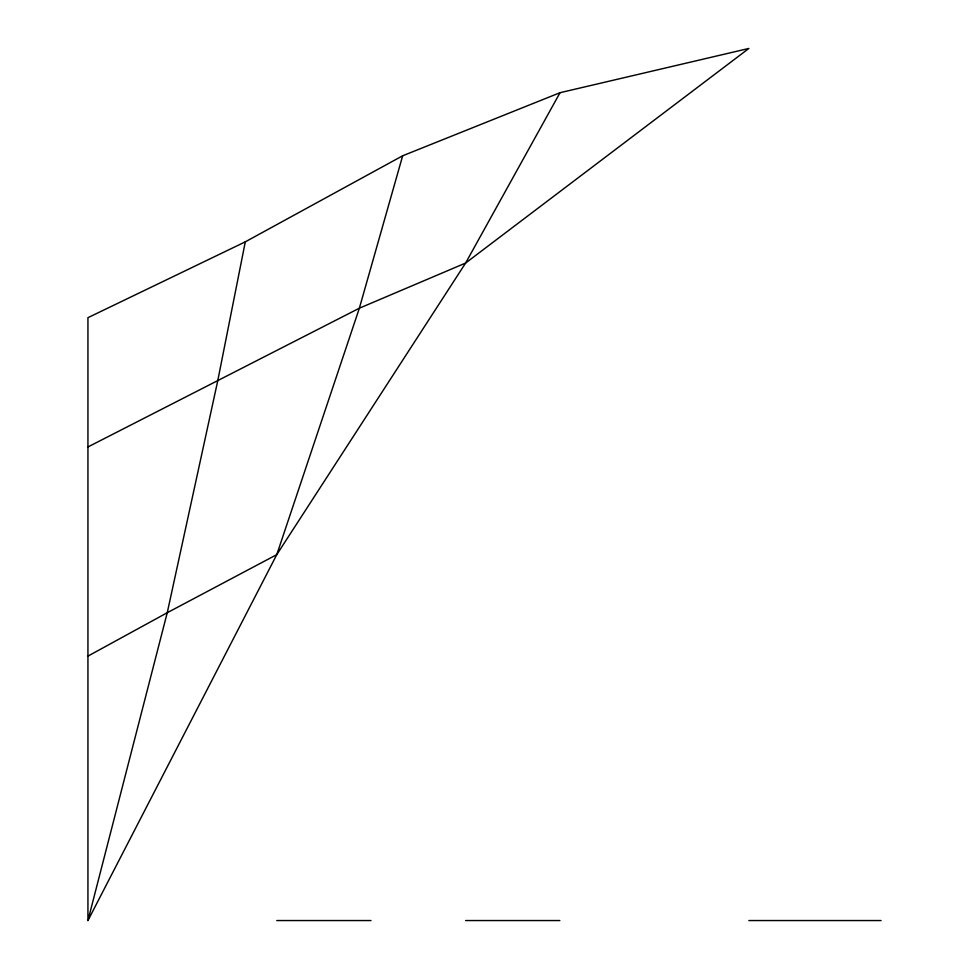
<?xml version="1.0" encoding="UTF-8"?>
<svg xmlns="http://www.w3.org/2000/svg" width="969" height="969" viewBox="0 0 969 969"><rect width="100%" height="100%" fill="white"/><g stroke="black" fill="none" stroke-linecap="round" stroke-linejoin="round"><path stroke-width="1.45" d="M245.302 241.838L217.686 381.071L167.249 612.723L87.937 920.55L87.937 317.687L245.302 241.838L402.668 155.779L560.034 92.697L748.88 48.45L465.617 263.047L359.366 308.203L87.937 446.963M402.668 155.779L359.366 308.203L276.783 554.631L87.937 920.55M560.034 92.697L465.617 263.047L276.783 554.631L167.249 612.723L87.937 656.122M276.783 920.55L370.994 920.55M465.617 920.55L559.828 920.55M748.88 920.55L881.063 920.55"/></g></svg>
